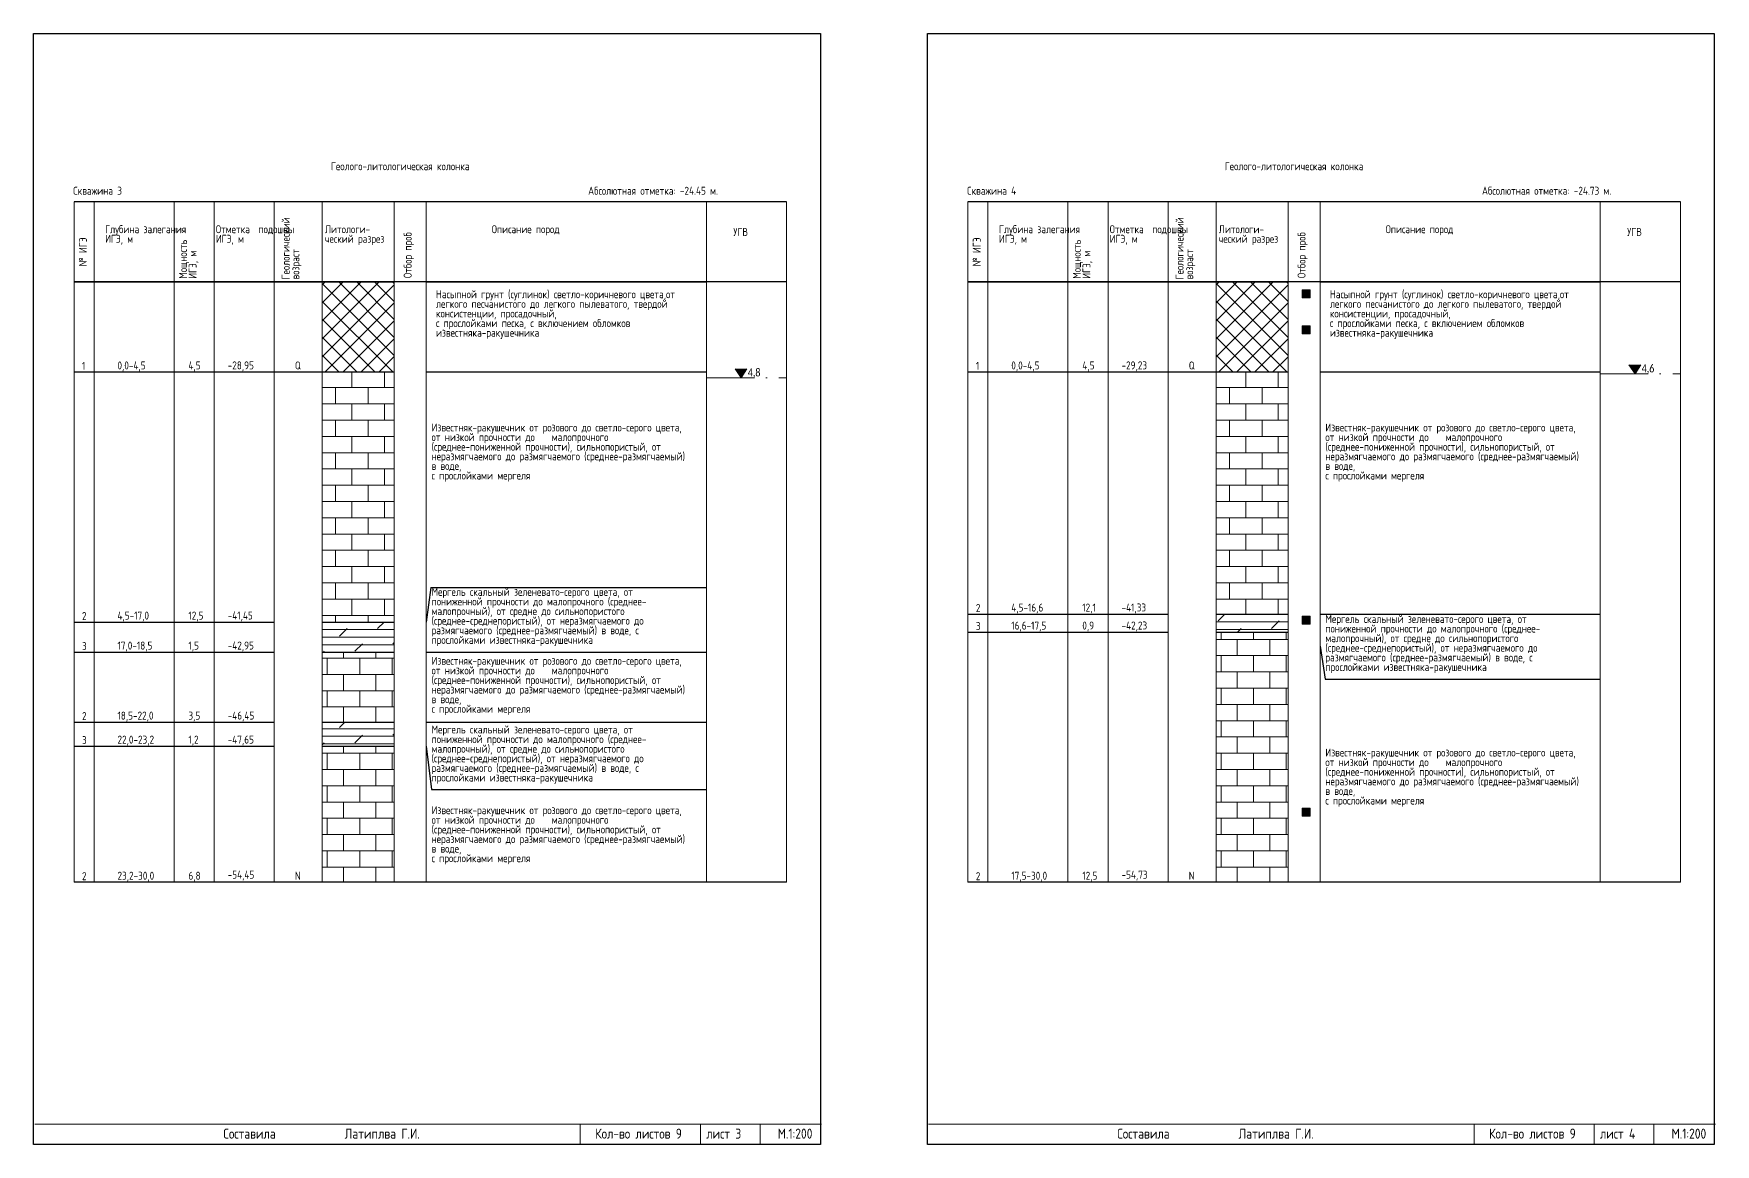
# Model space of a CAD drawing. Header units: millimetres. Extents: x 18930 to 20907, y 6758 to 7036.
# Drawn here: x 19376.6 to 19796.8, y 6758.2 to 7035.8 of the extents above; entities that cross this region are included whole.
import ezdxf

# ---------------------------------------------------------------- set-up
doc = ezdxf.new("R2010")
doc.units = ezdxf.units.MM
doc.linetypes.add('ACAD_ISO03W100', pattern=[30, 12, -18])
doc.linetypes.add('ACAD_ISO10W100', pattern=[18, 12, -3, 0, -3])
for name, color, linetype, lineweight in [('ВодаГ', 160, 'ACAD_ISO03W100', 25), ('Известняк', 86, 'Continuous', 15), ('Керн', 252, 'Continuous', 9), ('Мергель полускальный', 137, 'Continuous', 15), ('монолит', 1, 'Continuous', 9), ('Насып-навал грунта', 36, 'Continuous', 15)]:
    doc.layers.add(name, color=color, linetype=linetype, lineweight=lineweight)
doc.layers.add('ГеолГ', color=7, linetype='Continuous')
doc.layers.add('Рамка проb', color=7, linetype='Continuous')
doc.styles.add('STYLE1', font='simplex.shx', dxfattribs={"width": 0.8})
pattern_1 = [(0, (9588997.9213, 4828853.3376), (0, 1.905), []), (45, (9588997.9213, 4828853.3376), (-3.809997403, 3.809997403), [2.6940768363, -5.3881536726])]

msp = doc.modelspace()

# ---------------------------------------------------------------- hatches: boundary and pattern name
at = {"layer": 'ВодаГ', "lineweight": 13, "ltscale": 0.5}
for points in [[(19554.82, 6952.02), (19551.86, 6952.02), (19553.41, 6949.74)], [(19778.16, 6953.02), (19775.2, 6953.02), (19776.75, 6950.74)]]:
    msp.add_hatch(color=5, dxfattribs=at).paths.add_polyline_path(points)
at = {"layer": 'Известняк'}
h = msp.add_hatch(dxfattribs=at)
h.set_pattern_fill('AR-B816', color=256, scale=0.02, style=0)
h.set_pattern_definition([(0, (9589444.5914, 4828867.049), (0, 4.064), []), (90, (9589444.5914, 4828867.049), (-4.064, 4.064), [4.064, -4.064])])
h.paths.add_polyline_path([(19466.7, 6951.24), (19448.7, 6951.24), (19448.7, 6888.74), (19466.7, 6888.74)])
h = msp.add_hatch(dxfattribs=at)
h.set_pattern_fill('AR-B816', color=256, scale=0.02, style=0)
h.set_pattern_definition([(0, (9589667.9265, 4828867.049), (0, 4.064), []), (90, (9589667.9265, 4828867.049), (-4.064, 4.064), [4.064, -4.064])])
h.paths.add_polyline_path([(19690.03, 6951.24), (19672.03, 6951.24), (19672.03, 6890.74), (19690.03, 6890.74)])
h = msp.add_hatch(dxfattribs=at)
h.set_pattern_fill('AR-B816', color=256, scale=0.02, style=0)
h.set_pattern_definition([(0, (670.005, 0), (0, 4.064), []), (90, (670.005, 0), (-4.064, 4.064), [4.064, -4.064])])
h.paths.add_polyline_path([(19690.03, 6886.24), (19672.03, 6886.24), (19672.03, 6823.74), (19690.03, 6823.74)])
h = msp.add_hatch(dxfattribs=at)
h.set_pattern_fill('AR-B816', color=256, scale=0.02, style=0)
h.set_pattern_definition([(0, (446.67, 40), (0, 4.064), []), (90, (446.67, 40), (-4.064, 4.064), [4.064, -4.064])])
h.paths.add_polyline_path([(19466.7, 6881.24), (19448.7, 6881.24), (19448.7, 6863.74), (19466.7, 6863.74)])
h = msp.add_hatch(dxfattribs=at)
h.set_pattern_fill('AR-B816', color=256, scale=0.02, style=0)
h.set_pattern_definition([(0, (446.67, 0), (0, 4.064), []), (90, (446.67, 0), (-4.064, 4.064), [4.064, -4.064])])
h.paths.add_polyline_path([(19466.7, 6857.74), (19448.7, 6857.74), (19448.7, 6823.74), (19466.7, 6823.74)])
at = {"layer": 'Керн', "lineweight": 13, "ltscale": 0.9}
for points in [[(19695.53, 6888.24), (19695.53, 6890.24), (19693.53, 6890.24), (19693.53, 6888.24)], [(19695.53, 6840.24), (19695.53, 6842.24), (19693.53, 6842.24), (19693.53, 6840.24)]]:
    msp.add_hatch(color=8, dxfattribs=at).paths.add_polyline_path(points)
at = {"layer": 'Мергель полускальный'}
h = msp.add_hatch(dxfattribs=at)
h.set_pattern_fill('DOLMIT', color=256, scale=0.3, style=0)
h.set_pattern_definition(pattern_1)
h.paths.add_polyline_path([(19466.7, 6888.74), (19448.7, 6888.74), (19448.7, 6881.24), (19466.7, 6881.24)])
h = msp.add_hatch(dxfattribs=at)
h.set_pattern_fill('DOLMIT', color=256, scale=0.3, style=0)
h.set_pattern_definition([(0, (9589221.2564, 4828853.3376), (0, 1.905), []), (45, (9589221.2564, 4828853.3376), (-3.809997403, 3.809997403), [2.6940768363, -5.3881536726])])
h.paths.add_polyline_path([(19690.03, 6890.74), (19672.03, 6890.74), (19672.03, 6886.24), (19690.03, 6886.24)])
h = msp.add_hatch(dxfattribs=at)
h.set_pattern_fill('DOLMIT', color=256, scale=0.3, style=0)
h.set_pattern_definition(pattern_1)
h.paths.add_polyline_path([(19466.7, 6863.74), (19448.7, 6863.74), (19448.7, 6857.74), (19466.7, 6857.74)])
at = {"layer": 'монолит', "lineweight": 13, "ltscale": 0.9}
for points in [[(19695.53, 6969.74), (19695.53, 6971.74), (19693.53, 6971.74), (19693.53, 6969.74)], [(19695.53, 6960.74), (19695.53, 6962.74), (19693.53, 6962.74), (19693.53, 6960.74)]]:
    msp.add_hatch(color=256, dxfattribs=at).paths.add_polyline_path(points)
at = {"layer": 'Насып-навал грунта', "lineweight": 13}
h = msp.add_hatch(dxfattribs=at)
h.set_pattern_fill('NET', color=256, angle=45, style=0)
h.set_pattern_definition([(45, (446.67, 0), (-2.24506403, 2.24506403), []), (135, (446.67, 0), (-2.24506403, -2.24506403), [])])
h.paths.add_polyline_path([(19466.7, 6973.74), (19448.7, 6973.74), (19448.7, 6951.24), (19466.7, 6951.24)])
h = msp.add_hatch(dxfattribs=at)
h.set_pattern_fill('NET', color=256, angle=45, style=0)
h.set_pattern_definition([(45, (670.0052, 0), (-2.24506403, 2.24506403), []), (135, (670.0052, 0), (-2.24506403, -2.24506403), [])])
h.paths.add_polyline_path([(19690.03, 6973.74), (19672.03, 6973.74), (19672.03, 6951.24), (19690.03, 6951.24)])

# ---------------------------------------------------------------- linework, layer by layer
for p, q in [((19564.7, 6993.74), (19386.7, 6993.74)), ((19788.03, 6993.74), (19610.03, 6993.74)), ((19564.7, 6973.74), (19386.7, 6973.74)), ((19788.03, 6973.74), (19610.03, 6973.74)), ((19564.7, 6823.74), (19386.7, 6823.74)), ((19788.03, 6823.74), (19610.03, 6823.74))]:
    msp.add_line(p, q)
at = {"color": 0, "lineweight": 20}
for p, q in [((19386.7, 6993.74), (19386.7, 6823.74)), ((19391.7, 6993.74), (19391.7, 6823.74)), ((19411.7, 6993.74), (19411.7, 6823.74)), ((19421.7, 6993.74), (19421.7, 6823.74)), ((19436.7, 6993.74), (19436.7, 6823.74)), ((19448.7, 6993.74), (19448.7, 6823.74)), ((19466.7, 6993.74), (19466.7, 6823.74)), ((19474.7, 6993.74), (19474.7, 6823.74)), ((19544.7, 6993.74), (19544.7, 6823.74)), ((19564.7, 6993.74), (19564.7, 6823.74)), ((19610.03, 6993.74), (19610.03, 6823.74)), ((19615.03, 6993.74), (19615.03, 6823.74)), ((19635.03, 6993.74), (19635.03, 6823.74)), ((19645.03, 6993.74), (19645.03, 6823.74)), ((19660.03, 6993.74), (19660.03, 6823.74)), ((19672.03, 6993.74), (19672.03, 6823.74)), ((19690.03, 6993.74), (19690.03, 6823.74)), ((19698.03, 6993.74), (19698.03, 6823.74)), ((19768.03, 6993.74), (19768.03, 6823.74)), ((19788.03, 6993.74), (19788.03, 6823.74))]:
    msp.add_line(p, q, dxfattribs=at)
at = {"color": 7, "lineweight": 13}
for p, q in [((19376.87, 6763.25), (19573.45, 6763.25)), ((19513.17, 6763.24), (19513.17, 6758.24)), ((19543.17, 6763.24), (19543.17, 6758.24)), ((19558.08, 6763.24), (19558.08, 6758.24)), ((19600.2, 6763.25), (19796.78, 6763.25)), ((19736.5, 6763.24), (19736.5, 6758.24)), ((19766.5, 6763.24), (19766.5, 6758.24)), ((19781.41, 6763.24), (19781.41, 6758.24))]:
    msp.add_line(p, q, dxfattribs=at)
for points in [[(19376.59, 7035.76), (19573.17, 7035.76), (19573.17, 6758.24), (19376.59, 6758.24)], [(19599.92, 7035.76), (19796.5, 7035.76), (19796.5, 6758.24), (19599.92, 6758.24)]]:
    msp.add_lwpolyline(points, close=True)
for points in [[(19386.7, 6973.74), (19448.7, 6973.74)], [(19448.7, 6973.74), (19466.7, 6973.74)], [(19474.7, 6973.74), (19544.7, 6973.74)], [(19610.03, 6973.74), (19672.03, 6973.74)], [(19672.03, 6973.74), (19690.03, 6973.74)], [(19698.03, 6973.74), (19768.03, 6973.74)], [(19386.7, 6951.24), (19448.7, 6951.24)], [(19448.7, 6951.24), (19466.7, 6951.24)], [(19474.7, 6951.24), (19544.7, 6951.24)], [(19610.03, 6951.24), (19672.03, 6951.24)], [(19672.03, 6951.24), (19690.03, 6951.24)], [(19698.03, 6951.24), (19768.03, 6951.24)], [(19475.84, 6897.4), (19474.7, 6888.74)], [(19475.84, 6897.4), (19544.7, 6897.4)], [(19386.7, 6888.74), (19436.7, 6888.74)], [(19448.7, 6888.74), (19466.7, 6888.74)], [(19610.03, 6890.74), (19660.03, 6890.74)], [(19672.03, 6890.74), (19690.03, 6890.74)], [(19698.03, 6890.74), (19768.03, 6890.74)], [(19610.03, 6886.24), (19660.03, 6886.24)], [(19672.03, 6886.24), (19690.03, 6886.24)], [(19386.7, 6881.24), (19436.7, 6881.24)], [(19448.7, 6881.24), (19466.7, 6881.24)], [(19474.7, 6881.24), (19544.7, 6881.24)], [(19698.03, 6882.74), (19699.3, 6874.44)], [(19699.3, 6874.44), (19768.03, 6874.44)], [(19386.7, 6863.74), (19436.7, 6863.74)], [(19448.7, 6863.74), (19466.7, 6863.74)], [(19474.7, 6863.74), (19544.7, 6863.74)], [(19386.7, 6857.74), (19436.7, 6857.74)], [(19448.7, 6857.74), (19466.7, 6857.74)], [(19474.7, 6857.74), (19475.96, 6846.89)], [(19475.96, 6846.89), (19544.7, 6846.89)]]:
    msp.add_lwpolyline(points)
at = {"layer": 'ВодаГ', "color": 5, "lineweight": 13, "ltscale": 0.5}
for p, q in [((19553.41, 6949.74), (19551.86, 6952.02)), ((19554.82, 6952.02), (19553.41, 6949.74)), ((19776.75, 6950.74), (19775.2, 6953.02)), ((19778.16, 6953.02), (19776.75, 6950.74))]:
    msp.add_line(p, q, dxfattribs=at)
at = {"layer": 'ВодаГ', "color": 5, "linetype": 'ACAD_ISO10W100', "lineweight": 18, "flags": 128}
for points in [[(19768.03, 6950.74), (19788.03, 6950.74)], [(19544.7, 6949.74), (19564.7, 6949.74)]]:
    msp.add_lwpolyline(points, dxfattribs=at)
at = {"layer": 'Рамка проb', "lineweight": 13, "ltscale": 2}
for p, q in [((19694.53, 6971.74), (19693.53, 6971.74)), ((19695.53, 6971.74), (19693.53, 6971.74)), ((19693.53, 6971.74), (19693.53, 6969.74)), ((19695.53, 6969.74), (19695.53, 6971.74)), ((19693.53, 6969.74), (19695.53, 6969.74)), ((19694.53, 6962.74), (19693.53, 6962.74)), ((19695.53, 6962.74), (19693.53, 6962.74)), ((19693.53, 6962.74), (19693.53, 6960.74)), ((19695.53, 6960.74), (19695.53, 6962.74)), ((19693.53, 6960.74), (19695.53, 6960.74)), ((19694.53, 6890.24), (19693.53, 6890.24)), ((19695.53, 6890.24), (19693.53, 6890.24)), ((19693.53, 6890.24), (19693.53, 6888.24)), ((19693.53, 6888.24), (19695.53, 6888.24)), ((19695.53, 6888.24), (19695.53, 6890.24)), ((19694.53, 6842.24), (19693.53, 6842.24)), ((19695.53, 6842.24), (19693.53, 6842.24)), ((19693.53, 6842.24), (19693.53, 6840.24)), ((19695.53, 6840.24), (19695.53, 6842.24)), ((19693.53, 6840.24), (19695.53, 6840.24))]:
    msp.add_line(p, q, dxfattribs=at)

# ---------------------------------------------------------------- texts
at = {"color": 0, "char_height": 2.5, "attachment_point": 5, "style": 'STYLE1'}
for s, insert, width in [('Составила             Латиплва Г.И.{\\Ftxt|c204; }', (19448.53, 6760.92), 78.7443), ('Кол-во листов 9{\\Ftxt|c204; }', (19527.74, 6760.92), 29.2085), ('лист 3{\\Ftxt|c204; }', (19549.01, 6760.92), 21.0924), ('М.1:200', (19566.84, 6760.92), 21.0924), ('Составила             Латиплва Г.И.{\\Ftxt|c204; }', (19671.87, 6760.92), 78.7443), ('Кол-во листов 9{\\Ftxt|c204; }', (19751.08, 6760.92), 29.2085), ('лист 4{\\Ftxt|c204; }', (19772.35, 6760.92), 21.0924), ('М.1:200', (19790.17, 6760.92), 21.0924)]:
    msp.add_mtext(s, dxfattribs=dict(at, insert=insert, width=width))
at = {"layer": 'ВодаГ', "color": 5, "lineweight": 13, "ltscale": 0.5, "char_height": 2, "width": 3.044, "attachment_point": 1, "style": 'STYLE1'}
for s, insert in [('{\\fCalibri|b0|i0|c204|p34;4,8}', (19555.04, 6952.12)), ('{\\fCalibri|b0|i0|c204|p34;4,6}', (19778.37, 6953.12))]:
    msp.add_mtext(s, dxfattribs=dict(at, insert=insert))
at = {"layer": 'ГеолГ', "color": 2, "char_height": 2, "attachment_point": 1, "line_spacing_factor": 0.72, "style": 'STYLE1'}
for s, insert, width in [('{\\C256;Геолого-литологическая колонка }', (19450.87, 7003.63), 79.7827), ('{\\C256;Геолого-литологическая колонка }', (19674.2, 7003.63), 79.7827), ('{\\C256;Скважина 3}', (19386.48, 6997.51), 24.1719), ('{\\C256;Абсолютная отметка: -24.45 м.}', (19515.13, 6997.51), 75.3485), ('{\\C256;Скважина 4}', (19609.82, 6997.51), 24.1719), ('{\\C256;Абсолютная отметка: -24.73 м.}', (19738.47, 6997.51), 75.3485), ('{\\C256;Глубина залегания \\PИГЭ, м}', (19394.45, 6987.9), 20.0037), ('{\\C256;Отметка  подошвы \\PИГЭ, м}', (19422.12, 6987.9), 20.0037), ('{\\C256;Литологи-\\Pческий разрез}', (19449.37, 6987.9), 20.0037), ('{\\C256;Описание пород}', (19491.05, 6987.9), 34.6249), ('{\\C256;Глубина залегания \\PИГЭ, м}', (19617.79, 6987.9), 20.0037), ('{\\C256;Отметка  подошвы \\PИГЭ, м}', (19645.45, 6987.9), 20.0037), ('{\\C256;Литологи-\\Pческий разрез}', (19672.71, 6987.9), 20.0037), ('{\\C256;Описание пород}', (19714.39, 6987.9), 34.6249), ('{\\C256;УГВ}', (19551.42, 6987.22), 10.4664), ('{\\C256;УГВ}', (19774.75, 6987.22), 10.4664), ('{\\C0;Насыпной грунт (суглинок) светло-коричневого цвета,от легкого песчанистого до легкого пылеватого, твердой консистенции, просадочный, \\Pс прослойками песка, с включением обломков известняка-ракушечника }', (19477.12, 6971.65), 69.0601), ('{\\C0;Насыпной грунт (суглинок) светло-коричневого цвета,от легкого песчанистого до легкого пылеватого, твердой консистенции, просадочный, \\Pс прослойками песка, с включением обломков известняка-ракушечника }', (19700.46, 6971.65), 69.0601), ('{\\C256;1}', (19388.67, 6953.75), 2.8568), ('{\\C256;0,0-4,5}', (19397.54, 6953.86), 8.3092), ('{\\C256;4,5}', (19415.27, 6953.86), 8.3092), ('{\\C256;-28,95}', (19425.08, 6953.88), 8.3092), ('{\\C256;Q}', (19441.88, 6953.86), 8.3092), ('{\\C256;1}', (19612.01, 6953.75), 2.8568), ('{\\C256;0,0-4,5}', (19620.87, 6953.86), 8.3092), ('{\\C256;4,5}', (19638.61, 6953.86), 8.3092), ('{\\C256;-29,23}', (19648.41, 6953.88), 8.3092), ('{\\C256;Q}', (19665.21, 6953.86), 8.3092), ('{\\C0;Известняк-ракушечник от розового до светло-серого цвета, от низкой прочности до    малопрочного (среднее-пониженной прочности), сильнопористый, от неразмягчаемого до размягчаемого (среднее-размягчаемый) в воде, \\Pс прослойками мергеля}', (19476.01, 6938.36), 69.0601), ('{\\C0;Известняк-ракушечник от розового до светло-серого цвета, от низкой прочности до    малопрочного (среднее-пониженной прочности), сильнопористый, от неразмягчаемого до размягчаемого (среднее-размягчаемый) в воде, \\Pс прослойками мергеля}', (19699.34, 6938.36), 69.0601), ('{\\C0;Мергель скальный зеленевато-серого цвета, от пониженной прочности до малопрочного (среднее-\\Pмалопрочный), от средне до сильнопористого (среднее-среднепористый), от неразмягчаемого до размягчаемого (среднее-размягчаемый) в воде, с прослойками известняка-ракушечника}', (19476.01, 6897.29), 69.0601), ('{\\C256;2}', (19388.67, 6891.25), 2.8568), ('{\\C256;4,5-17,0}', (19397.54, 6891.36), 8.3092), ('{\\C256;12,5}', (19415.27, 6891.36), 8.3092), ('{\\C256;-41,45}', (19425.08, 6891.38), 8.3092), ('{\\C256;2}', (19612.01, 6893.25), 2.8568), ('{\\C256;4,5-16,6}', (19620.87, 6893.36), 8.3092), ('{\\C256;12,1}', (19638.61, 6893.36), 8.3092), ('{\\C256;-41,33}', (19648.41, 6893.38), 8.3092), ('{\\C256;3}', (19612.01, 6888.75), 2.8568), ('{\\C256;16,6-17,5}', (19620.87, 6888.86), 8.3092), ('{\\C256;0,9}', (19638.61, 6888.86), 8.3092), ('{\\C256;-42,23}', (19648.41, 6888.88), 8.3092), ('{\\C0;Мергель скальный зеленевато-серого цвета, от пониженной прочности до малопрочного (среднее-\\Pмалопрочный), от средне до сильнопористого (среднее-среднепористый), от неразмягчаемого до размягчаемого (среднее-размягчаемый) в воде, с прослойками известняка-ракушечника}', (19699.34, 6890.52), 69.0601), ('{\\C256;3}', (19388.67, 6883.75), 2.8568), ('{\\C256;17,0-18,5}', (19397.54, 6883.86), 8.3092), ('{\\C256;1,5}', (19415.27, 6883.86), 8.3092), ('{\\C256;-42,95}', (19425.08, 6883.88), 8.3092), ('{\\C0;Известняк-ракушечник от розового до светло-серого цвета, от низкой прочности до    малопрочного (среднее-пониженной прочности), сильнопористый, от неразмягчаемого до размягчаемого (среднее-размягчаемый) в воде, \\Pс прослойками мергеля}', (19476.01, 6880.07), 69.0601), ('{\\C256;2}', (19388.67, 6866.25), 2.8568), ('{\\C256;18,5-22,0}', (19397.54, 6866.36), 8.3092), ('{\\C256;3,5}', (19415.27, 6866.36), 8.3092), ('{\\C256;-46,45}', (19425.08, 6866.38), 8.3092), ('{\\C0;Мергель скальный зеленевато-серого цвета, от пониженной прочности до малопрочного (среднее-\\Pмалопрочный), от средне до сильнопористого (среднее-среднепористый), от неразмягчаемого до размягчаемого (среднее-размягчаемый) в воде, с прослойками известняка-ракушечника}', (19476.01, 6862.9), 69.0601), ('{\\C256;3}', (19388.67, 6860.25), 2.8568), ('{\\C256;22,0-23,2}', (19397.54, 6860.36), 8.3092), ('{\\C256;1,2}', (19415.27, 6860.36), 8.3092), ('{\\C256;-47,65}', (19425.08, 6860.38), 8.3092), ('{\\C0;Известняк-ракушечник от розового до светло-серого цвета, от низкой прочности до    малопрочного (среднее-пониженной прочности), сильнопористый, от неразмягчаемого до размягчаемого (среднее-размягчаемый) в воде, \\Pс прослойками мергеля}', (19699.34, 6857.15), 69.0601), ('{\\C0;Известняк-ракушечник от розового до светло-серого цвета, от низкой прочности до    малопрочного (среднее-пониженной прочности), сильнопористый, от неразмягчаемого до размягчаемого (среднее-размягчаемый) в воде, \\Pс прослойками мергеля}', (19476.01, 6842.74), 69.0601), ('{\\C256;2}', (19388.67, 6826.25), 2.8568), ('{\\C256;23,2-30,0}', (19397.54, 6826.36), 8.3092), ('{\\C256;6,8}', (19415.27, 6826.36), 8.3092), ('{\\C256;-54,45}', (19425.08, 6826.62), 8.3092), ('{\\C256;N}', (19441.88, 6826.36), 8.3092), ('{\\C256;2}', (19612.01, 6826.25), 2.8568), ('{\\C256;17,5-30,0}', (19620.87, 6826.36), 8.3092), ('{\\C256;12,5}', (19638.61, 6826.36), 8.3092), ('{\\C256;-54,73}', (19648.41, 6826.62), 8.3092), ('{\\C256;N}', (19665.21, 6826.36), 8.3092)]:
    msp.add_mtext(s, dxfattribs=dict(at, insert=insert, width=width))
at = {"layer": 'ГеолГ', "color": 2, "char_height": 2, "width": 18.8075, "attachment_point": 1, "rotation": 90, "line_spacing_factor": 0.72, "style": 'STYLE1'}
for s, insert in [('\\pt19.44444;{\\C256;Геологический возраст}', (19438.57, 6974.35)), ('\\pt19.44444;{\\C256;Геологический возраст}', (19661.91, 6974.35)), ('{\\C256;№ ИГЭ}', (19387.89, 6977.63)), ('{\\C256;Мощность \\PИГЭ, м}', (19412.9, 6974.51)), ('{\\C256;Отбор проб}', (19469.05, 6974.69)), ('{\\C256;№ ИГЭ}', (19611.23, 6977.63)), ('{\\C256;Мощность \\PИГЭ, м}', (19636.24, 6974.51)), ('{\\C256;Отбор проб}', (19692.39, 6974.69))]:
    msp.add_mtext(s, dxfattribs=dict(at, insert=insert))

doc.saveas('drawing.dxf')
